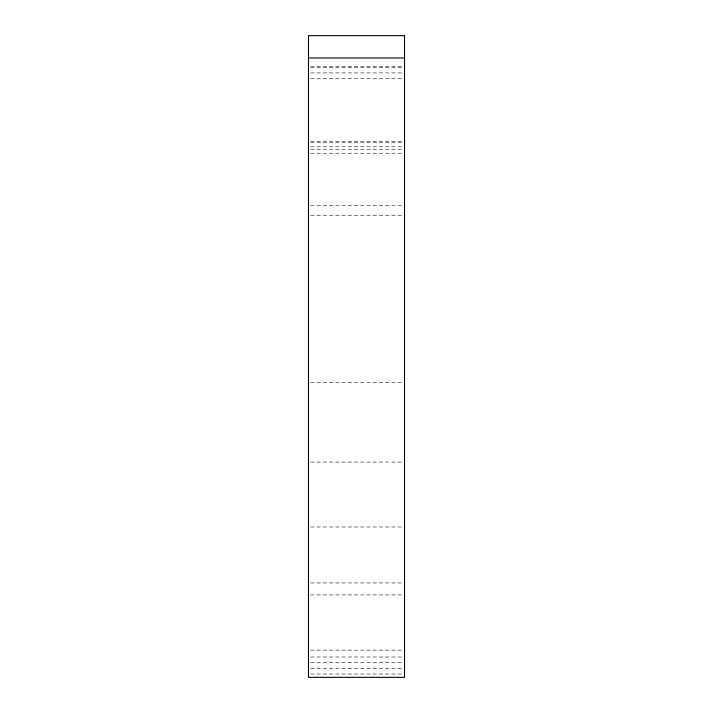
<?xml version="1.0" encoding="UTF-8"?>
<svg xmlns="http://www.w3.org/2000/svg" width="713" height="713" viewBox="0 0 713 713"><rect width="100%" height="100%" fill="white"/><g stroke="black" fill="none" stroke-linecap="round" stroke-linejoin="round"><path stroke-width="0.53" stroke-dasharray="3.56 2.67" d="M310.681 66.514L402.319 66.514M310.681 67.37L402.319 67.37M310.681 72.922L402.319 72.922M310.681 78.742L402.319 78.742M310.681 141.263L402.319 141.263M310.681 142.787L402.319 142.787M310.681 146.816L402.319 146.816M310.681 149.445L402.319 149.445M310.681 153.224L402.319 153.224M310.681 205.736L402.319 205.736M310.681 215.237L402.319 215.237M310.681 382.614L402.319 382.614M310.681 462.06L402.319 462.06M310.681 526.987L402.319 526.987M310.681 582.94L402.319 582.94M310.681 594.909L402.319 594.909M310.681 650.149L402.319 650.149M310.681 657.003L402.319 657.003M310.681 662.404L402.319 662.404M310.681 668.384L402.319 668.384M310.681 674.017L402.319 674.017"/><path stroke-width="1.07" d="M308.471 57.967L404.529 57.967M404.529 35.65L308.471 35.65L308.471 677.35L404.529 677.35L404.529 35.65"/></g></svg>
